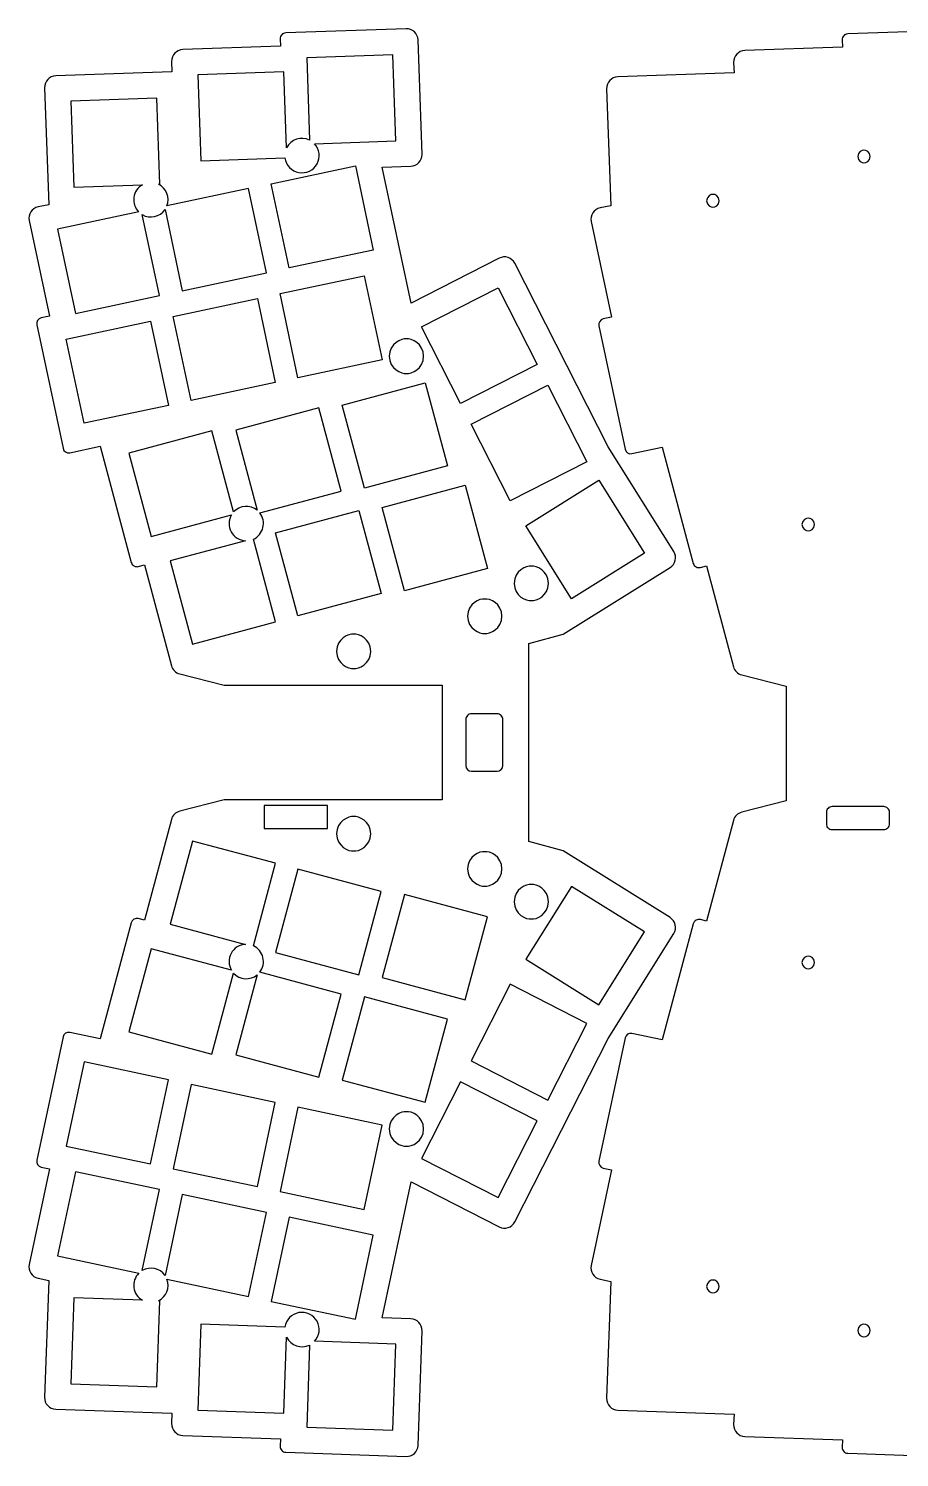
# Model space of a CAD drawing. Extents: x 4 to 881, y 8 to 715.
# Drawn here: x 4 to 435, y 8 to 714 of the extents above; entities that cross this region are included whole.
import ezdxf

# ---------------------------------------------------------------- set-up
doc = ezdxf.new("R2010")
doc.units = 0
doc.layers.add('Layer_1', color=7, linetype='CONTINUOUS')

msp = doc.modelspace()

# ---------------------------------------------------------------- linework, layer by layer
at = {"layer": 'Layer_1', "color": 7}
for points in [[(190.947773, 713.833866), (131.456489, 711.755079)], [(468.641001, 713.343472), (409.149717, 711.264685)], [(128.722482, 708.822213), (128.849729, 705.18009), (80.548461, 703.493362)], [(198.790104, 651.706937), (196.811478, 708.364559)], [(406.41571, 708.331819), (406.542957, 704.689696), (358.241689, 703.002969)], [(145.703426, 656.942528), (185.79458, 658.343296), (184.310663, 700.837101), (141.816881, 699.353164)], [(141.816881, 699.353164), (143.233722, 658.780172)], [(75.080506, 697.631031), (75.259542, 692.50208), (17.783866, 690.495009)], [(131.879426, 654.969614), (130.569707, 692.476455), (88.075925, 690.992546), (89.559839, 648.49877), (131.058986, 649.947954)], [(352.773734, 697.140638), (352.95277, 692.011687), (295.477095, 690.004616)], [(12.315886, 684.631346), (14.33314, 626.864332), (9.078513, 625.747428)], [(68.572718, 636.959409), (69.289027, 636.984354), (67.80511, 679.478131), (25.311327, 677.994194)], [(25.311327, 677.994194), (26.795242, 635.500397), (60.610365, 636.681249)], [(290.009115, 684.140953), (292.026368, 626.373938)], [(236.977883, 600.440669), (193.35079, 578.211477), (179.081079, 645.345198), (193.322052, 645.84248)], [(71.811584, 624.422339), (80.322681, 584.380363), (121.913209, 593.220702), (113.072868, 634.81123), (72.786725, 626.248145)], [(58.852718, 623.286496), (18.66237, 614.743659), (27.502709, 573.153131), (69.093238, 581.99347), (60.600705, 621.947701)], [(292.026368, 626.373938), (286.771742, 625.257034)], [(4.711821, 619.023189), (14.760341, 571.748746), (10.666447, 570.878561)], [(282.40505, 618.532795), (292.453569, 571.258352), (288.359675, 570.388167)], [(323.220844, 455.430118), (290.755108, 507.274784), (244.604463, 597.960609)], [(8.483105, 567.516543), (21.448932, 506.517063)], [(286.176334, 567.02615), (299.14216, 506.02667)], [(118.611584, 474.578717), (158.837803, 485.3574), (147.8329, 526.428261), (106.762037, 515.423358), (117.365698, 475.849962)], [(105.693253, 475.056071), (94.974094, 515.060033), (53.903231, 504.055128)], [(24.810976, 504.333709), (39.77068, 507.513498), (55.154687, 450.099595)], [(53.903231, 504.055128), (64.908136, 462.984267), (104.631109, 473.628005)], [(302.504204, 503.843315), (317.463908, 507.023104), (332.847916, 449.609202)], [(111.546513, 460.800354), (74.315871, 450.824519), (85.320774, 409.753658), (126.391637, 420.758561), (115.461451, 461.550577)], [(58.626513, 448.095189), (61.625948, 448.898922), (74.97864, 399.065995)], [(321.418009, 274.578874), (268.587607, 307.591787), (251.579733, 312.149032), (251.579733, 361.096228), (251.579733, 410.043424), (268.587607, 414.60067), (321.419256, 447.613554)], [(336.319741, 447.604795), (339.319176, 448.408528), (352.671868, 398.575602)], [(79.055804, 395.039409), (101.034329, 389.442685), (208.750864, 389.442685), (208.750864, 361.096228), (208.750864, 332.749772), (101.034329, 332.749772), (79.055762, 327.153107)], [(356.749033, 394.549016), (378.727557, 388.952291), (378.727557, 360.605835), (378.727557, 332.259378), (356.74899, 326.662713)], [(235.887111, 375.267132), (223.235904, 375.267131)], [(220.401159, 372.432487), (220.401258, 361.096228)], [(238.721757, 349.75997), (238.721834, 361.096228), (238.721834, 372.432485)], [(220.401258, 361.096228), (220.401258, 349.759971)], [(223.235804, 346.925324), (235.887188, 346.925326)], [(398.565726, 326.590087), (398.565726, 320.920795)], [(426.912182, 329.424732), (401.400371, 329.424732)], [(429.746828, 320.920795), (429.746828, 326.590087)], [(74.978734, 323.126433), (61.625948, 273.293535), (58.626405, 274.097259)], [(352.671962, 322.636039), (339.319176, 272.803141), (336.319634, 273.606866)], [(401.400371, 318.08615), (426.912182, 318.08615)], [(115.461442, 260.641772), (126.391637, 301.433896), (85.320774, 312.438798), (74.315871, 271.367938)], [(55.154639, 272.09289), (39.77068, 214.678959), (24.81099, 217.85874)], [(74.315871, 271.367938), (111.546604, 261.391992)], [(332.847867, 271.602496), (317.463908, 214.188565), (302.504218, 217.368346)], [(244.604497, 124.231819), (290.755108, 214.917673), (323.219965, 266.762222)], [(104.631111, 248.56448), (64.908136, 259.208189), (53.903231, 218.137329), (94.974094, 207.132423), (105.693146, 247.136468)], [(117.365757, 246.342402), (106.762037, 206.769098), (147.8329, 195.764196), (158.837803, 236.835057), (118.611451, 247.613675)], [(21.448945, 215.675504), (8.483101, 154.675953)], [(299.142173, 215.18511), (286.176329, 154.185559)], [(10.666434, 151.314024), (14.760341, 150.443711), (4.711822, 103.169143)], [(60.600844, 100.244764), (69.093238, 140.198987), (27.502709, 149.039325), (18.66237, 107.448797)], [(288.359663, 150.82363), (292.453569, 149.953317), (282.40505, 102.678749)], [(193.322072, 76.350402), (179.081079, 76.847258), (193.35079, 143.98098), (236.978019, 121.751796)], [(72.786702, 95.944323), (113.072868, 87.381227), (121.913209, 128.971755), (80.322681, 137.812093), (71.811519, 97.770226)], [(18.66237, 107.448797), (58.852723, 98.906074)], [(9.078523, 96.444921), (14.33314, 95.328125), (12.315873, 37.561167)], [(286.771751, 95.954528), (292.026368, 94.837731), (290.009101, 37.070773)], [(60.610482, 85.511126), (26.795242, 86.692059), (25.311327, 44.198263), (67.80511, 42.714354), (69.289027, 85.208145), (68.572777, 85.23309)], [(131.05908, 72.245835), (89.559839, 73.693687), (88.075925, 31.19991)], [(88.075925, 31.19991), (130.569707, 29.716002), (131.879455, 67.222247)], [(143.2336, 63.413079), (141.816881, 22.839293), (184.310663, 21.355356), (185.79458, 63.849161), (145.703506, 65.249164)], [(196.811521, 13.826622), (198.790033, 70.486257)], [(17.783861, 31.696228), (75.259531, 29.690376), (75.080466, 24.562786)], [(295.477089, 31.205835), (352.952759, 29.199983), (352.773694, 24.072392)], [(80.548529, 18.699378), (128.84972, 17.012367), (128.722501, 13.369252)], [(358.241757, 18.208984), (406.542949, 16.521973), (406.41573, 12.878858)], [(131.456497, 10.436386), (190.947787, 8.359923)], [(409.149726, 9.945992), (468.641015, 7.869529)]]:
    msp.add_lwpolyline(points, dxfattribs=at)
for points in [[(124.302311, 637.198123), (165.892839, 646.038468), (174.733177, 604.447934), (133.142649, 595.607593)], [(128.662946, 582.91861), (170.253473, 591.758952), (179.093815, 550.168424), (137.503284, 541.328083)], [(75.842974, 571.691381), (117.433502, 580.53172), (126.273844, 538.941192), (84.683316, 530.100853)], [(198.572553, 566.548373), (236.457867, 585.851905), (255.761402, 547.966587), (217.876085, 528.663056)], [(23.023005, 560.464149), (64.613534, 569.304488), (73.453873, 527.71396), (31.863345, 518.873621)], [(159.341318, 527.834786), (200.412181, 538.839692), (211.417087, 497.768828), (170.346223, 486.763923)], [(223.08804, 518.434019), (260.973354, 537.737553), (280.276889, 499.852236), (242.391572, 480.548704)], [(179.055147, 477.212176), (220.126008, 488.217081), (231.130913, 447.146218), (190.06005, 436.141315)], [(250.059138, 468.202578), (286.117875, 490.734578), (308.649886, 454.675842), (272.591138, 432.143841)], [(126.475866, 464.800748), (167.546727, 475.805653), (178.551632, 434.73479), (137.480769, 423.729887)], [(120.876849, 329.915126), (120.876849, 318.576543), (152.057951, 318.576543), (152.057951, 329.915126)], [(126.475866, 257.391709), (167.546727, 246.386803), (178.551632, 287.457667), (137.480769, 298.462569)], [(250.059138, 253.989879), (286.117875, 231.457878), (308.649886, 267.516615), (272.591138, 290.048615)], [(179.055147, 244.980281), (220.126008, 233.975375), (231.130913, 275.046239), (190.06005, 286.051141)], [(223.08804, 203.758438), (260.973354, 184.454904), (280.276889, 222.340221), (242.391572, 241.643752)], [(159.341318, 194.35767), (200.412181, 183.352765), (211.417087, 224.423629), (170.346223, 235.428534)], [(23.023005, 161.728308), (64.613534, 152.887969), (73.453873, 194.478497), (31.863345, 203.318836)], [(75.842974, 150.501076), (117.433502, 141.660737), (126.273844, 183.251265), (84.683316, 192.091603)], [(198.572553, 155.644084), (236.457867, 136.340552), (255.761402, 174.225869), (217.876085, 193.529401)], [(128.662946, 139.273846), (170.253473, 130.433505), (179.093815, 172.024033), (137.503284, 180.864374)], [(124.302311, 84.994333), (165.892839, 76.153989), (174.733177, 117.744523), (133.142649, 126.584864)]]:
    msp.add_lwpolyline(points, close=True, dxfattribs=at)
for points in [[(195.012539, 712.313821), (193.912842, 713.339551), (192.45067, 713.88634), (190.947773, 713.833866)], [(129.481907, 710.855028), (128.969151, 710.304977), (128.695968, 709.573725), (128.722482, 708.822213)], [(131.456489, 711.755079), (130.704966, 711.728849), (129.994662, 711.405079), (129.481907, 710.855028)], [(196.811478, 708.364559), (196.759347, 709.867468), (196.112235, 711.288091), (195.012539, 712.313821)], [(407.175135, 710.364635), (406.662379, 709.814584), (406.389196, 709.083332), (406.41571, 708.331819)], [(409.149717, 711.264685), (408.398195, 711.238455), (407.68789, 710.914686), (407.175135, 710.364635)], [(80.548461, 703.493362), (77.419867, 703.384068), (74.972004, 700.759653), (75.080506, 697.631031)], [(358.241689, 703.002969), (355.113095, 702.893674), (352.665232, 700.26926), (352.773734, 697.140638)], [(17.783866, 690.495009), (14.654724, 690.385735), (12.206631, 687.76049), (12.315886, 684.631346)], [(295.477095, 690.004616), (292.347952, 689.895342), (289.899859, 687.270096), (290.009115, 684.140953)], [(143.233722, 658.780172), (139.044648, 660.842504), (133.976257, 659.141526), (131.879426, 654.969614)], [(146.93906, 647.070216), (148.696054, 650.283725), (148.19823, 654.26118), (145.703426, 656.942528)], [(131.058986, 649.947954), (131.576599, 646.322248), (134.357434, 643.435219), (137.961207, 642.782155)], [(197.270776, 647.642117), (198.296259, 648.741942), (198.842785, 650.204122), (198.790104, 651.706937)], [(417.17065, 653.778524), (416.258575, 653.903816), (414.095068, 652.968326), (414.05254, 650.660414)], [(414.05254, 650.660414), (414.09506, 648.352531), (416.258575, 647.416984), (417.17065, 647.542304)], [(420.288761, 650.660414), (420.246241, 652.968326), (418.082726, 653.903844), (417.17065, 653.778524)], [(417.17065, 647.542304), (418.082726, 647.417013), (420.246232, 648.352531), (420.288761, 650.660414)], [(137.961207, 642.782155), (141.564979, 642.12909), (145.182066, 643.856707), (146.93906, 647.070216)], [(193.322052, 645.84248), (194.824875, 645.894935), (196.245294, 646.542293), (197.270776, 647.642117)], [(60.610365, 636.681249), (58.315169, 635.35964), (56.766768, 633.044116), (56.422188, 630.418123)], [(72.786725, 626.248145), (74.378982, 630.371142), (72.547452, 635.026569), (68.572718, 636.959409)], [(56.422188, 630.418123), (56.077607, 627.79213), (56.976192, 625.155514), (58.852718, 623.286496)], [(342.547007, 631.939405), (341.634932, 632.064725), (339.471422, 631.129192), (339.428897, 628.821295)], [(339.428897, 628.821295), (339.471417, 626.513394), (341.634932, 625.577865), (342.547007, 625.703185)], [(345.665117, 628.821295), (345.622598, 631.129192), (343.459083, 632.064725), (342.547007, 631.939405)], [(342.547007, 625.703185), (343.459083, 625.577865), (345.622589, 626.513394), (345.665117, 628.821295)], [(5.502507, 623.289696), (4.68359, 622.028652), (4.399171, 620.49394), (4.711821, 619.023189)], [(9.078513, 625.747428), (7.607755, 625.434815), (6.321423, 624.550741), (5.502507, 623.289696)], [(60.600705, 621.947701), (64.414645, 619.744964), (69.279301, 620.818765), (71.811584, 624.422339)], [(283.195735, 622.799303), (282.376818, 621.538258), (282.092399, 620.003546), (282.40505, 618.532795)], [(286.771742, 625.257034), (285.300983, 624.944422), (284.014652, 624.060347), (283.195735, 622.799303)], [(241.305001, 600.780741), (239.874625, 601.24588), (238.318036, 601.123546), (236.977883, 600.440669)], [(244.604463, 597.960609), (243.922289, 599.30112), (242.735377, 600.315602), (241.305001, 600.780741)], [(10.666447, 570.878561), (9.135147, 570.553066), (8.157638, 569.047849), (8.483105, 567.516543)], [(288.359675, 570.388167), (286.828375, 570.062672), (285.850866, 568.557455), (286.176334, 567.02615)], [(191.101286, 560.514722), (188.613808, 560.856504), (182.713334, 558.305053), (182.597349, 552.010785)], [(199.605223, 552.010785), (199.489229, 558.305053), (193.588767, 560.856504), (191.101286, 560.514722)], [(182.597349, 552.010785), (182.713343, 545.716517), (188.613808, 543.165066), (191.101286, 543.506848)], [(191.101286, 543.506848), (193.588767, 543.165066), (199.489241, 545.716517), (199.605223, 552.010785)], [(21.448932, 506.517063), (21.774421, 504.985745), (23.279657, 504.008225), (24.810976, 504.333709)], [(299.14216, 506.02667), (299.467649, 504.495352), (300.972885, 503.517832), (302.504204, 503.843315)], [(104.631109, 473.628005), (103.110982, 471.061095), (103.047096, 467.885338), (104.462759, 465.25937)], [(117.365698, 475.849962), (113.882054, 478.728991), (108.754989, 478.380279), (105.693253, 475.056071)], [(120.214098, 467.296325), (120.829398, 469.84105), (120.238269, 472.527348), (118.611584, 474.578717)], [(115.461451, 461.550577), (117.84566, 462.632133), (119.598797, 464.751601), (120.214098, 467.296325)], [(389.641524, 471.922625), (388.729449, 472.047945), (386.565942, 471.112413), (386.523414, 468.804515)], [(386.523414, 468.804515), (386.565934, 466.496617), (388.729449, 465.561085), (389.641524, 465.686405)], [(392.759634, 468.804515), (392.717115, 471.112413), (390.5536, 472.047945), (389.641524, 471.922625)], [(389.641524, 465.686405), (390.5536, 465.561085), (392.717106, 466.496617), (392.759634, 468.804515)], [(104.462759, 465.25937), (105.878422, 462.633402), (108.566589, 460.94128), (111.546513, 460.800354)], [(323.940029, 451.148458), (324.277943, 452.614567), (324.01922, 454.15487), (323.220844, 455.430118)], [(55.154687, 450.099595), (55.349263, 449.373392), (55.824361, 448.75423), (56.47546, 448.378329)], [(56.47546, 448.378329), (57.126558, 448.002427), (57.900319, 447.900578), (58.626513, 448.095189)], [(252.795997, 448.255213), (250.308516, 448.596995), (244.408042, 446.045545), (244.29206, 439.751276)], [(261.299934, 439.751276), (261.18394, 446.045545), (255.283475, 448.596995), (252.795997, 448.255213)], [(321.419256, 447.613554), (322.695282, 448.410687), (323.602116, 449.682349), (323.940029, 451.148458)], [(332.847916, 449.609202), (333.042491, 448.882998), (333.517589, 448.263837), (334.168688, 447.887935)], [(334.168688, 447.887935), (334.819787, 447.512033), (335.593547, 447.410184), (336.319741, 447.604795)], [(244.29206, 439.751276), (244.408054, 433.457008), (250.308516, 430.905557), (252.795997, 431.247339)], [(252.795997, 431.247339), (255.283475, 430.905557), (261.183949, 433.457008), (261.299934, 439.751276)], [(229.78885, 432.02325), (227.301372, 432.365031), (221.400899, 429.813581), (221.284913, 423.519313)], [(238.292787, 423.519313), (238.176794, 429.813581), (232.276331, 432.365031), (229.78885, 432.02325)], [(221.284913, 423.519313), (221.400907, 417.225044), (227.301372, 414.673594), (229.78885, 415.015376)], [(229.78885, 415.015376), (232.276331, 414.673594), (238.176805, 417.225044), (238.292787, 423.519313)], [(165.02718, 414.670411), (162.539702, 415.012195), (156.639229, 412.460742), (156.523243, 406.166474)], [(173.531117, 406.166474), (173.415124, 412.460742), (167.514659, 415.012195), (165.02718, 414.670411)], [(156.523243, 406.166474), (156.639237, 399.872205), (162.539702, 397.320755), (165.02718, 397.662537)], [(165.02718, 397.662537), (167.514659, 397.320755), (173.415132, 399.872205), (173.531117, 406.166474)], [(74.97864, 399.065995), (75.509425, 397.085189), (77.068527, 395.545429), (79.055804, 395.039409)], [(352.671868, 398.575602), (353.202654, 396.594795), (354.761755, 395.055035), (356.749033, 394.549016)], [(221.231443, 374.436918), (220.699822, 373.905316), (220.401159, 373.184298), (220.401159, 372.432487)], [(223.235904, 375.267131), (222.484092, 375.267157), (221.763063, 374.96852), (221.231443, 374.436918)], [(237.891559, 374.43691), (237.359943, 374.968512), (236.63892, 375.267153), (235.887111, 375.267132)], [(238.721834, 372.432485), (238.721834, 373.184293), (238.423174, 373.905309), (237.891559, 374.43691)], [(220.401258, 349.759971), (220.401257, 348.194478), (221.670311, 346.925379), (223.235804, 346.925324)], [(235.887188, 346.925326), (237.452689, 346.925368), (238.721756, 348.194469), (238.721757, 349.75997)], [(79.055762, 327.153107), (77.068514, 326.647029), (75.509468, 325.107238), (74.978734, 323.126433)], [(165.02718, 324.52992), (162.539702, 324.871702), (156.639229, 322.320251), (156.523243, 316.025983)], [(173.531117, 316.025983), (173.415124, 322.320251), (167.514659, 324.871702), (165.02718, 324.52992)], [(356.74899, 326.662713), (354.761743, 326.156636), (353.202696, 324.616844), (352.671962, 322.636039)], [(399.395974, 328.594484), (398.864375, 328.062885), (398.565726, 327.341881), (398.565726, 326.590087)], [(401.400371, 329.424732), (400.648577, 329.424732), (399.927573, 329.126083), (399.395974, 328.594484)], [(428.91658, 328.594484), (428.38498, 329.126083), (427.663977, 329.424732), (426.912182, 329.424732)], [(429.746828, 326.590087), (429.746828, 327.341881), (429.448179, 328.062885), (428.91658, 328.594484)], [(398.565726, 320.920795), (398.565726, 320.169001), (398.864375, 319.447997), (399.395974, 318.916398)], [(399.395974, 318.916398), (399.927573, 318.384799), (400.648577, 318.08615), (401.400371, 318.08615)], [(426.912182, 318.08615), (427.663977, 318.08615), (428.38498, 318.384799), (428.91658, 318.916398)], [(428.91658, 318.916398), (429.448179, 319.447997), (429.746828, 320.169001), (429.746828, 320.920795)], [(156.523243, 316.025983), (156.639237, 309.731715), (162.539702, 307.180261), (165.02718, 307.522046)], [(165.02718, 307.522046), (167.514659, 307.180261), (173.415132, 309.731715), (173.531117, 316.025983)], [(229.78885, 307.177081), (227.301372, 307.518863), (221.400899, 304.967412), (221.284913, 298.673144)], [(238.292787, 298.673144), (238.176794, 304.967412), (232.276331, 307.518863), (229.78885, 307.177081)], [(221.284913, 298.673144), (221.400907, 292.378876), (227.301372, 289.827425), (229.78885, 290.169207)], [(229.78885, 290.169207), (232.276331, 289.827425), (238.176805, 292.378876), (238.292787, 298.673144)], [(252.795997, 290.945117), (250.308516, 291.286899), (244.408042, 288.735449), (244.29206, 282.44118)], [(261.299934, 282.44118), (261.18394, 288.735449), (255.283475, 291.286899), (252.795997, 290.945117)], [(244.29206, 282.44118), (244.408054, 276.146912), (250.308516, 273.595462), (252.795997, 273.937243)], [(252.795997, 273.937243), (255.283475, 273.595462), (261.183949, 276.146912), (261.299934, 282.44118)], [(56.4754, 273.814108), (55.824316, 273.438215), (55.349223, 272.819073), (55.154639, 272.09289)], [(58.626405, 274.097259), (57.900224, 274.291854), (57.126483, 274.190001), (56.4754, 273.814108)], [(323.939033, 271.044014), (323.601048, 272.510149), (322.69412, 273.7818), (321.418009, 274.578874)], [(323.219965, 266.762222), (324.018336, 268.037522), (324.277018, 269.577879), (323.939033, 271.044014)], [(334.168628, 273.323714), (333.517544, 272.947821), (333.042452, 272.32868), (332.847867, 271.602496)], [(336.319634, 273.606866), (335.593453, 273.80146), (334.819712, 273.699607), (334.168628, 273.323714)], [(111.546604, 261.391992), (108.566707, 261.251069), (105.87856, 259.558979), (104.462884, 256.933049)], [(104.462884, 256.933049), (103.047209, 254.30712), (103.111048, 251.131395), (104.631111, 248.56448)], [(120.213989, 254.896008), (119.598714, 257.440718), (117.845617, 259.560189), (115.461442, 260.641772)], [(118.611451, 247.613675), (120.238127, 249.665025), (120.829264, 252.351298), (120.213989, 254.896008)], [(389.641524, 255.525265), (388.729449, 255.650584), (386.565942, 254.715052), (386.523414, 252.407154)], [(392.759634, 252.407154), (392.717115, 254.715052), (390.5536, 255.650584), (389.641524, 255.525265)], [(105.693146, 247.136468), (108.754851, 243.812103), (113.882042, 243.46331), (117.365757, 246.342402)], [(386.523414, 252.407154), (386.565934, 250.099257), (388.729449, 249.163724), (389.641524, 249.289044)], [(389.641524, 249.289044), (390.5536, 249.163724), (392.717106, 250.099257), (392.759634, 252.407154)], [(24.81099, 217.85874), (23.279708, 218.18423), (21.774488, 217.206774), (21.448945, 215.675504)], [(302.504218, 217.368346), (300.972937, 217.693836), (299.467717, 216.71638), (299.142173, 215.18511)], [(191.101286, 178.685609), (188.613808, 179.027391), (182.713334, 176.47594), (182.597349, 170.181672)], [(199.605223, 170.181672), (199.489229, 176.47594), (193.588767, 179.027391), (191.101286, 178.685609)], [(182.597349, 170.181672), (182.713343, 163.887403), (188.613808, 161.335953), (191.101286, 161.677735)], [(191.101286, 161.677735), (193.588767, 161.335953), (199.489241, 163.887403), (199.605223, 170.181672)], [(8.483101, 154.675953), (8.157688, 153.14468), (9.13518, 151.639524), (10.666434, 151.314024)], [(286.176329, 154.185559), (285.850916, 152.654286), (286.828408, 151.14913), (288.359663, 150.82363)], [(236.978019, 121.751796), (238.318157, 121.068948), (239.874717, 120.946627), (241.305068, 121.411757)], [(241.305068, 121.411757), (242.735419, 121.876887), (243.922316, 122.891342), (244.604497, 124.231819)], [(4.711822, 103.169143), (4.399177, 101.698394), (4.683599, 100.163684), (5.502517, 98.902644)], [(5.502517, 98.902644), (6.321435, 97.641603), (7.607766, 96.757532), (9.078523, 96.444921)], [(58.852723, 98.906074), (56.976129, 97.03704), (56.077512, 94.400362), (56.422116, 91.774311)], [(71.811519, 97.770226), (69.279222, 101.373649), (64.414713, 102.447395), (60.600844, 100.244764)], [(282.40505, 102.678749), (282.092405, 101.208), (282.376827, 99.673291), (283.195745, 98.41225)], [(68.572777, 85.23309), (72.547464, 87.165958), (74.378952, 91.821356), (72.786702, 95.944323)], [(283.195745, 98.41225), (284.014664, 97.151209), (285.300994, 96.267138), (286.771751, 95.954528)], [(342.547007, 95.508485), (341.634932, 95.633804), (339.471422, 94.698275), (339.428897, 92.390374)], [(339.428897, 92.390374), (339.471417, 90.082477), (341.634932, 89.146945), (342.547007, 89.272264)], [(345.665117, 92.390374), (345.622598, 94.698275), (343.459083, 95.633804), (342.547007, 95.508485)], [(342.547007, 89.272264), (343.459083, 89.146945), (345.622589, 90.082477), (345.665117, 92.390374)], [(56.422116, 91.774311), (56.766721, 89.14826), (58.315198, 86.832704), (60.610482, 85.511126)], [(137.962416, 79.40944), (134.35889, 78.757073), (131.5777, 75.871027), (131.05908, 72.245835)], [(146.939041, 75.120676), (145.182411, 78.333966), (141.565943, 80.061807), (137.962416, 79.40944)], [(145.703506, 65.249164), (148.197904, 67.930389), (148.695672, 71.907385), (146.939041, 75.120676)], [(197.270624, 74.550844), (196.24517, 75.650598), (194.824823, 76.297923), (193.322072, 76.350402)], [(198.790033, 70.486257), (198.84263, 71.989003), (198.296078, 73.45109), (197.270624, 74.550844)], [(417.17065, 73.669365), (416.258575, 73.794657), (414.095068, 72.859139), (414.05254, 70.551255)], [(420.288761, 70.551255), (420.246241, 72.859139), (418.082726, 73.794685), (417.17065, 73.669365)], [(131.879455, 67.222247), (133.976785, 63.050945), (139.044933, 61.350647), (143.2336, 63.413079)], [(414.05254, 70.551255), (414.09506, 68.243343), (416.258575, 67.307825), (417.17065, 67.433145)], [(417.17065, 67.433145), (418.082726, 67.307854), (420.246232, 68.243343), (420.288761, 70.551255)], [(12.315873, 37.561167), (12.26306, 36.058281), (12.80952, 34.595985), (13.835002, 33.496057)], [(290.009101, 37.070773), (289.956289, 35.567887), (290.502748, 34.105591), (291.528231, 33.005664)], [(13.835002, 33.496057), (14.860485, 32.39613), (16.280963, 31.748698), (17.783861, 31.696228)], [(291.528231, 33.005664), (292.553713, 31.905736), (293.974191, 31.258304), (295.477089, 31.205835)], [(75.080466, 24.562786), (74.971355, 21.433709), (77.419457, 18.808609), (80.548529, 18.699378)], [(352.773694, 24.072392), (352.664584, 20.943316), (355.112685, 18.318215), (358.241757, 18.208984)], [(128.722501, 13.369252), (128.695988, 12.617741), (128.969169, 11.886491), (129.481922, 11.33644)], [(129.481922, 11.33644), (129.994675, 10.78639), (130.704977, 10.462619), (131.456497, 10.436386)], [(190.947787, 8.359923), (194.076475, 8.250619), (196.701558, 10.697958), (196.811521, 13.826622)], [(406.41573, 12.878858), (406.389216, 12.127348), (406.662398, 11.396097), (407.175151, 10.846046)], [(407.175151, 10.846046), (407.687904, 10.295996), (408.398205, 9.972225), (409.149726, 9.945992)]]:
    msp.add_open_spline(points, degree=3, dxfattribs=at)

doc.saveas('drawing.dxf')
